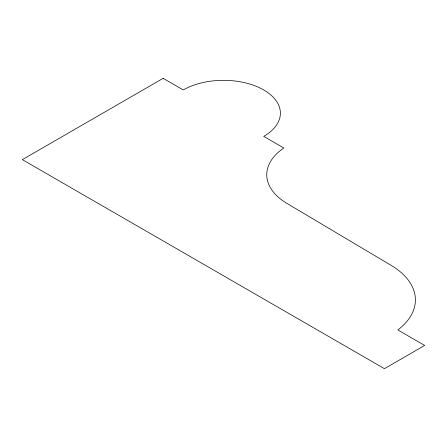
<?xml version="1.0" encoding="UTF-8"?>
<svg xmlns="http://www.w3.org/2000/svg" width="447" height="447" viewBox="0 0 447 447"><rect width="100%" height="100%" fill="white"/><g stroke="black" fill="none" stroke-linecap="round" stroke-linejoin="round"><path stroke-width="0.67" d="M163.155 78.331L22.35 159.629L384.42 368.669L424.65 345.442L397.83 329.953A85.858 49.567 0 0 0 391.159 265.378L286.84 203.329A71.14 41.074 0 0 1 283.845 148.013L263.73 136.402A56.892 32.849 0 0 0 263.73 89.948A56.892 32.849 0 0 0 183.27 89.948L163.155 78.331"/></g></svg>
